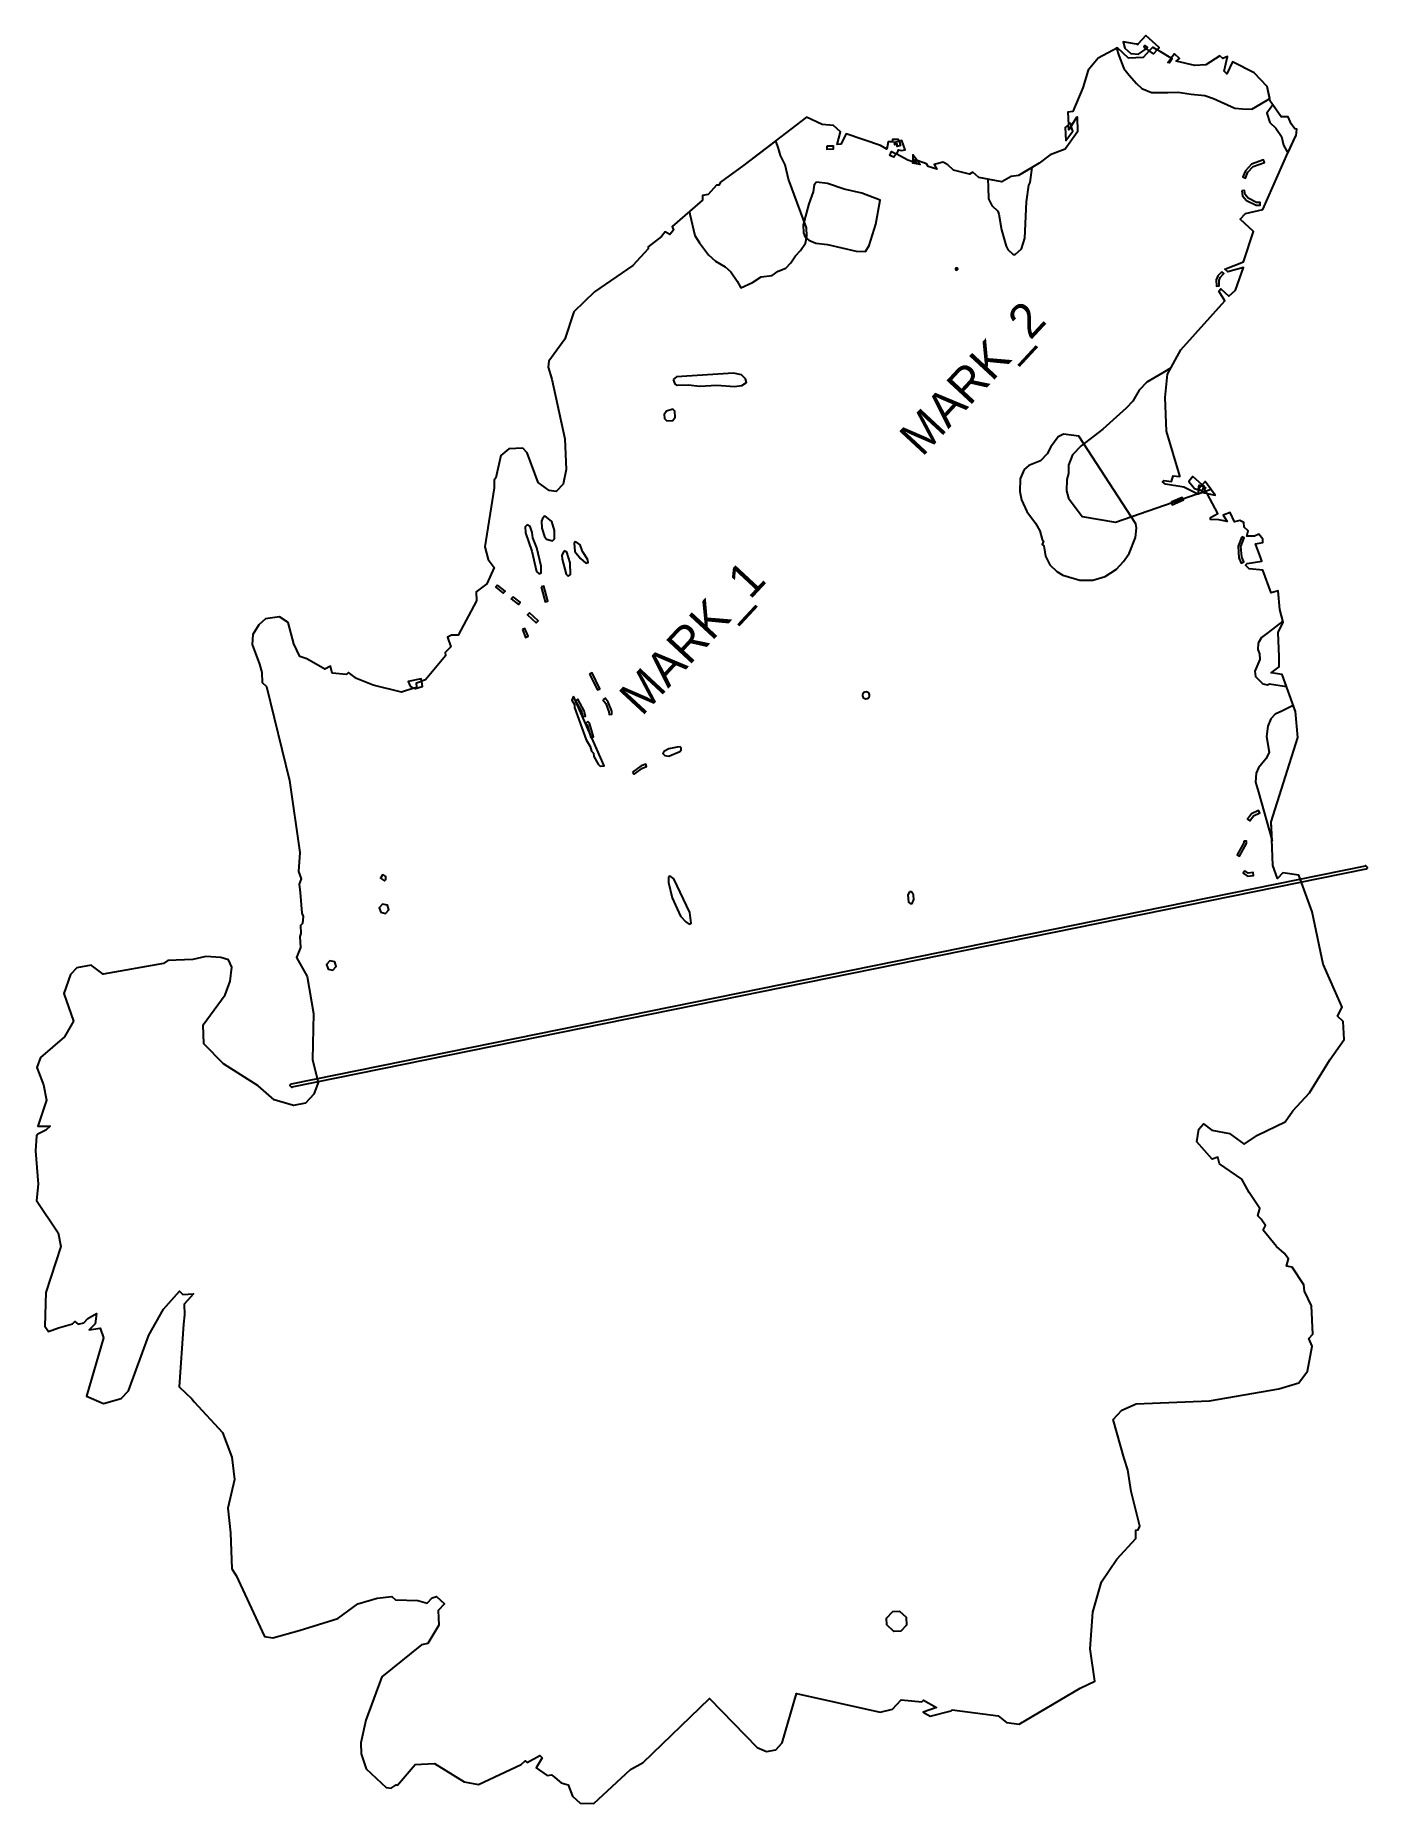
# Model space of a CAD drawing. Extents: x -3215 to -1287, y -990 to 1569.
import ezdxf
from ezdxf.enums import TextEntityAlignment as Align

# ---------------------------------------------------------------- set-up
doc = ezdxf.new("R2010")
doc.units = 0
doc.header["$MEASUREMENT"] = 0
for name, color, linetype in [('1', 7, 'Continuous'), ('11', 7, 'Continuous'), ('51', 7, 'Continuous'), ('52', 7, 'Continuous'), ('53', 7, 'Continuous'), ('54', 7, 'Continuous'), ('72', 7, 'Continuous')]:
    doc.layers.add(name, color=color, linetype=linetype)

msp = doc.modelspace()

# ---------------------------------------------------------------- linework, layer by layer
at = {"layer": '1', "color": 5}
msp.add_lwpolyline([(-2891.6, 715.5), (-2900.3, 701.8), (-2901.5, 687.1), (-2890.9, 658.9), (-2887.6, 646.9), (-2887.1, 632.2), (-2880.8, 626.3), (-2847.2, 490.5), (-2832.4, 386.1), (-2834.4, 358.6), (-2830.4, 347.9), (-2833.5, 340.3), (-2831.8, 328.6), (-2829.5, 298.5), (-2827.6, 293.4), (-2828.6, 283.5), (-2831.4, 280.5), (-2830.9, 269.1), (-2832.2, 264.9), (-2831.6, 249), (-2837.3, 234.1), (-2821.6, 206.6), (-2812.6, 153.1), (-2814, 86.6), (-2806.1, 53.4), (-2812, 36.6), (-2824.3, 23.4), (-2841.7, 20.3), (-2869.4, 28.4), (-2892.8, 48.8), (-2942.8, 80.7), (-2971.4, 109.5), (-2972.4, 137), (-2940.4, 180.3), (-2933.1, 200.2), (-2931, 220.1), (-2935.8, 230.7), (-2946.5, 234.4), (-2968.3, 236), (-2987.3, 231.5), (-3023.6, 230.1), (-3029.6, 225.6), (-3116.8, 210), (-3134.2, 223.1), (-3155.3, 219.4), (-3164.1, 209.9), (-3173.7, 182), (-3160, 142.4), (-3172.7, 119.4), (-3207.7, 89.4), (-3212.8, 75.1), (-3203.4, 49.9), (-3198.9, 27.7), (-3211.6, -9.6), (-3193.9, -9.5), (-3199.9, -15.4), (-3211.5, -21.5), (-3213.2, -23.8), (-3215.1, -45.5), (-3211.2, -93.7), (-3213.6, -117.4), (-3182, -164), (-3178.4, -184), (-3199.8, -250.6), (-3201.6, -299.2), (-3196, -306.9), (-3181.5, -301.6), (-3161.5, -295.9), (-3158.1, -292.2), (-3153.1, -296.4), (-3144.8, -294.4), (-3139.2, -288.2), (-3126.7, -280.7), (-3128.5, -295.6), (-3137.1, -304.4), (-3121.4, -301.9), (-3116.5, -316.2), (-3141.1, -400.6), (-3116.5, -411), (-3090.7, -403.6), (-3080.5, -392.6), (-3051, -312.3), (-3029.9, -274.7), (-3006.6, -248.3), (-3001.6, -253.1), (-2986.1, -252.4), (-2999.8, -267.5), (-2999.1, -282.8), (-3000.7, -296.2), (-3007.1, -387.1), (-2988.8, -404.1), (-2985.1, -408.8), (-2944.2, -453), (-2930.8, -488.6), (-2926.8, -521.1), (-2936.8, -562.6), (-2932.7, -597.9), (-2930.7, -650.2), (-2924.7, -659.9), (-2883.6, -748.3), (-2871.6, -749.9), (-2833.3, -739.2), (-2777.5, -722), (-2748.5, -700.9), (-2720.4, -692.5), (-2699.4, -690.2), (-2694.2, -695), (-2661.5, -696.2), (-2648.3, -700.1), (-2640.8, -692), (-2634.6, -690.4), (-2623.1, -701), (-2632.1, -710.6), (-2631.2, -731.5), (-2647.1, -758.3), (-2656.4, -760.2), (-2713.6, -806.5), (-2737.1, -869.4), (-2744.3, -902.2), (-2743.8, -917.7), (-2736.6, -939.4), (-2707.3, -966.5), (-2700.3, -967.8), (-2693.1, -962.5), (-2690.9, -963.2), (-2665.4, -933.1), (-2637.4, -932.1), (-2594.7, -958.3), (-2574, -962.4), (-2512.4, -933.2), (-2506.4, -927.9), (-2503.4, -930.4), (-2485.2, -920.2), (-2481.6, -923.5), (-2490.5, -938.3), (-2474.3, -949.3), (-2467.8, -948.4), (-2466.4, -949.9), (-2454.3, -959.8), (-2444, -962.8), (-2437.9, -979.1), (-2426.9, -989.3), (-2407, -989.9), (-2353.8, -940.6), (-2335.5, -930.2), (-2239.6, -837.9), (-2170.9, -908.9), (-2157.3, -914.7), (-2143.9, -912.1), (-2134.4, -901.8), (-2113.7, -830.8), (-1992.7, -857.4), (-1974.9, -853.4), (-1962.4, -839.8), (-1932.5, -842.7), (-1930.2, -840), (-1911.3, -851), (-1930.3, -857.8), (-1920.3, -863.5), (-1890.1, -855.9), (-1888.5, -854.2), (-1822.2, -862.8), (-1810, -872.6), (-1791.5, -874.8), (-1703.5, -822.8), (-1682.1, -812.8), (-1689, -766.1), (-1685.1, -713), (-1672.3, -669), (-1650.5, -636), (-1622.7, -606.1), (-1622.9, -594.3), (-1619.5, -593.9), (-1617.2, -588.6), (-1629.4, -538.2), (-1634.3, -507.2), (-1639.7, -490.5), (-1655.6, -434), (-1643, -420.5), (-1622.2, -411.3), (-1516.2, -407.3), (-1415.7, -390), (-1387, -381.2), (-1374.2, -364.4), (-1367.7, -328.2), (-1372.4, -316.9), (-1366.9, -310.9), (-1368.5, -269.6), (-1378.5, -248.5), (-1379.6, -239.4), (-1396.7, -213.7), (-1404.7, -212.4), (-1401.9, -201.9), (-1408.3, -193.6), (-1419.1, -183.6), (-1438.5, -160.2), (-1435.2, -153.5), (-1441.2, -144.1), (-1446.3, -139.4), (-1443.3, -128.7), (-1458.9, -105.8), (-1469.5, -86.4), (-1501.8, -64.2), (-1503.9, -54.5), (-1512.4, -57.4), (-1534.7, -32.3), (-1531.8, -13.9), (-1524.9, -6.4), (-1512.7, -15.4), (-1487.2, -20.4), (-1465.8, -35.7), (-1446.8, -22.6), (-1406.7, -3.6), (-1395.4, 12.7), (-1371.6, 38.3), (-1342.3, 86.1), (-1321.2, 115.8), (-1322.9, 141.7), (-1331, 149.3), (-1324.4, 162.6), (-1351.5, 224.9), (-1367.8, 300.3), (-1387.1, 353.5), (-1410.1, 356.9), (-1418, 348.5), (-1424.4, 367.3), (-1426.8, 430.5), (-1388.2, 552.8), (-1391.7, 590.2), (-1411.2, 643.7), (-1426.9, 646.1), (-1415.2, 654.9), (-1415.2, 669.4), (-1416.6, 704.6), (-1409.8, 719.4), (-1414.3, 737.8), (-1416.6, 764.7), (-1426.8, 761.9), (-1439.1, 794.9), (-1458.6, 796.8), (-1464.1, 801.9), (-1461.8, 804.2), (-1440.7, 807.6), (-1442.1, 812.2), (-1449.4, 833), (-1439.1, 834.7), (-1439, 839.7), (-1444.8, 846.6), (-1451, 844.1), (-1462.2, 843.7), (-1460.1, 851.7), (-1466.2, 857), (-1466.5, 863.7), (-1472.3, 866.7), (-1480.1, 864.6), (-1486.5, 878.2), (-1496.3, 874.2), (-1490.7, 865.2), (-1502.9, 867.7), (-1514.7, 867.9), (-1514.8, 871.1), (-1504, 876.5), (-1519.8, 905.5), (-1507.8, 903.4), (-1522.5, 922.9), (-1526.7, 918.3), (-1540.2, 930.4), (-1546.2, 923), (-1537.9, 912.8), (-1532.1, 911.2), (-1531.9, 912.3), (-1529.4, 910.5), (-1532.1, 911.2), (-1532.9, 904.6), (-1553.5, 914.6), (-1580, 919), (-1584, 922.6), (-1582.2, 924.4), (-1571.2, 923.1), (-1568.7, 931), (-1559.3, 930.5), (-1559.1, 931), (-1578.3, 995.7), (-1580.1, 1044.5), (-1577.1, 1078.5), (-1557.9, 1113.5), (-1494.1, 1184.2), (-1502.7, 1198.4), (-1499.8, 1201.7), (-1488.1, 1191.3), (-1478.8, 1199.8), (-1466.9, 1232.7), (-1489.6, 1226.6), (-1494.1, 1230.4), (-1466.9, 1240.9), (-1452.4, 1284.6), (-1471.6, 1302.7), (-1464, 1310.7), (-1438.9, 1316.7), (-1402.8, 1398.6), (-1391.1, 1423.2), (-1390.8, 1423.2), (-1389.7, 1432.7), (-1392.7, 1433.1), (-1398.2, 1440.3), (-1402.5, 1450.9), (-1412.7, 1450.6), (-1428.2, 1473.1), (-1432.8, 1494.5), (-1451.7, 1514.4), (-1482.7, 1530.3), (-1491.1, 1512.7), (-1494.9, 1516.5), (-1490.3, 1538), (-1496.9, 1535.2), (-1501.3, 1538.9), (-1521.6, 1525.7), (-1537.6, 1525.1), (-1564.2, 1531.3), (-1559.5, 1534.9), (-1566.9, 1542), (-1571.8, 1535.6), (-1587.7, 1545.2), (-1591.8, 1547.7), (-1597, 1541.6), (-1603.3, 1546), (-1598.1, 1551.5), (-1591.8, 1547.7), (-1589.2, 1550.9), (-1608.3, 1568.5), (-1620.1, 1555.7), (-1624.6, 1556.5), (-1641.1, 1559.1), (-1638.8, 1549.9), (-1630, 1542.2), (-1619, 1541.1), (-1607.8, 1549.2), (-1610.8, 1551.3), (-1609.8, 1553.7), (-1605.7, 1550.8), (-1607.8, 1549.2), (-1603.3, 1546), (-1612.2, 1536.4), (-1633.2, 1535.6), (-1649.4, 1550.6), (-1677.2, 1535.4), (-1691.9, 1518.2), (-1699.4, 1492.7), (-1713.7, 1458.4), (-1721.3, 1457.6), (-1720.2, 1439.2), (-1724.8, 1435), (-1724.2, 1416.4), (-1714, 1429.9), (-1716.2, 1437.4), (-1719.8, 1431.9), (-1720.2, 1439.2), (-1717.5, 1441.6), (-1716.2, 1437.4), (-1708.1, 1450.1), (-1707.8, 1450.7), (-1707.1, 1429.2), (-1724.8, 1403.8), (-1746.5, 1395.7), (-1762.5, 1383.4), (-1792.6, 1365.6), (-1803, 1364.4), (-1816.9, 1356.4), (-1849.9, 1362.9), (-1858.6, 1370.8), (-1863.3, 1367.5), (-1886.6, 1373.7), (-1894.8, 1381.3), (-1901.5, 1385.3), (-1914.4, 1381.5), (-1910.9, 1375), (-1923.2, 1378.7), (-1925.7, 1382.9), (-1939.4, 1387.4), (-1935, 1381.6), (-1945.3, 1383.4), (-1945.3, 1385.6), (-1940.5, 1384), (-1942.4, 1388.4), (-1939.4, 1387.4), (-1945.6, 1395.6), (-1945.3, 1385.6), (-1952.6, 1388), (-1969.7, 1397), (-1972.8, 1392.3), (-1978.6, 1394.8), (-1976.4, 1400.5), (-1969.7, 1397), (-1966.5, 1401.7), (-1966.4, 1402.9), (-1962.5, 1402.1), (-1956.3, 1402.9), (-1961.6, 1416.4), (-1965.4, 1415.5), (-1963.2, 1409.2), (-1968, 1407.7), (-1968, 1411), (-1970.6, 1412), (-1971.7, 1410.2), (-1972.1, 1413.9), (-1965.4, 1415.5), (-1966.4, 1418.1), (-1974.7, 1417.7), (-1975.1, 1414.7), (-1980.9, 1414.5), (-1983.1, 1403.8), (-1992.3, 1409), (-2041.8, 1425.9), (-2049.8, 1411.1), (-2054.8, 1410.7), (-2050.3, 1428.9), (-2060.4, 1438), (-2076.8, 1439.7), (-2099.5, 1450), (-2190, 1380.9), (-2223.9, 1356.1), (-2226.1, 1352), (-2229.4, 1351.8), (-2241.8, 1338.1), (-2249.9, 1337), (-2249.8, 1330.1), (-2293.8, 1291.9), (-2291.8, 1286.8), (-2297, 1280.4), (-2303.7, 1284.3), (-2308.9, 1277.6), (-2328.5, 1262.4), (-2328.4, 1259.5), (-2350.5, 1235.8), (-2406, 1197.5), (-2436, 1168.6), (-2449, 1128.9), (-2472.2, 1097.2), (-2473.2, 1088.7), (-2467.7, 1071.1), (-2448.9, 984.7), (-2447.2, 940.3), (-2451.6, 919.4), (-2461.4, 908.8), (-2471.7, 909.9), (-2487.5, 921.6), (-2503.5, 964.3), (-2509.9, 971.2), (-2529.8, 970.5), (-2541.4, 960.8), (-2548.6, 928.1), (-2551.4, 925.1), (-2551, 913.7), (-2564.7, 828.3), (-2559.8, 810.2), (-2551, 798.8), (-2561.8, 775.1), (-2577.1, 763.2), (-2576.7, 750.3), (-2603.3, 700.9), (-2612.8, 700.7), (-2618.6, 697.8), (-2614.1, 683.8), (-2622, 675.4), (-2621.8, 670.6), (-2650.5, 636.1), (-2656.5, 634.2), (-2655.6, 626.1), (-2665.1, 622.9), (-2667.7, 624.1), (-2663.3, 625.5), (-2663.7, 631.9), (-2656.5, 634.2), (-2656.9, 637.6), (-2675.7, 633.7), (-2672.9, 626.7), (-2667.7, 624.1), (-2685.5, 618.4), (-2726.5, 628.5), (-2750.4, 638), (-2762, 646.9), (-2765, 643.6), (-2785.5, 645.9), (-2788.2, 655.9), (-2796.4, 651.5), (-2822.1, 666.4), (-2832.4, 669.9), (-2841.1, 688.3), (-2849.1, 718.9), (-2861.7, 727.3), (-2882.1, 724.4)], close=True, dxfattribs=at)
at = {"layer": '11', "color": 5}
for points in [[(-1620.1, 1555.7), (-1619.6, 1555.6), (-1620.7, 1555.1)], [(-1571.8, 1535.6), (-1570.2, 1534.6), (-1573.9, 1528.9), (-1576.4, 1529.5)], [(-1531.9, 912.6), (-1531.9, 912.3), (-1532.1, 912.4)], [(-1531.1, 918.3), (-1528, 916.9), (-1526.7, 918.3), (-1523.9, 915.8), (-1524.2, 915.1), (-1528, 916.9), (-1531.9, 912.6)], [(-1529.4, 910.5), (-1526.2, 909.6), (-1524.2, 915.1), (-1522.2, 914.2), (-1523.2, 911.6), (-1519.8, 905.5), (-1523.2, 906)], [(-1983.4, -721.4), (-1974.6, -711.8), (-1964.7, -711.5), (-1955.1, -720.3), (-1954.7, -731.6), (-1962.9, -740.4), (-1972.8, -740.8), (-1983, -731.3)]]:
    msp.add_lwpolyline(points, close=True, dxfattribs=at)
at = {"layer": '51', "color": 5}
for points in [[(-2016.2, 617.6), (-2017.4, 616.4), (-2018.1, 614.8), (-2018.2, 613), (-2017.6, 611.4), (-2016.6, 610), (-2015.1, 609), (-2013.4, 608.7), (-2011.7, 608.9), (-2010.2, 609.7), (-2009, 610.9), (-2008.3, 612.5), (-2008.2, 614.3), (-2008.8, 615.9), (-2009.8, 617.3), (-2011.3, 618.3), (-2013, 618.6), (-2014.7, 618.4)], [(-2845.5, 50.9), (-2847.1, 49.1), (-2844.2, 46.4), (-2843.4, 47.2), (-1289.6, 362.5), (-1289, 362.7), (-1287.4, 364.4), (-1290.3, 367.2), (-1291.1, 366.3), (-2844.8, 51)]]:
    msp.add_lwpolyline(points, close=True, dxfattribs=at)
at = {"layer": '52', "color": 5}
for points in [[(-2070, 1408), (-2069.9, 1404), (-2060, 1404.4), (-2060.1, 1408.4)], [(-1882.7, 1232.2), (-1883.9, 1230.9), (-1883.4, 1229.2), (-1881.7, 1228.8), (-1880.5, 1230.1), (-1881, 1231.8)], [(-1784.2, 940.5), (-1790.1, 926.9), (-1790.8, 908.4), (-1788.2, 896.5), (-1780.5, 879.8), (-1767.8, 862.6), (-1761.7, 851.5), (-1758.4, 838.9), (-1756.2, 836.9), (-1758.2, 831.8), (-1756, 829.8), (-1753.3, 815), (-1747.2, 802.5), (-1736.9, 793), (-1728.2, 787.7), (-1703.9, 780.1), (-1684.8, 780.1), (-1667.3, 785.7), (-1650.7, 796.3), (-1640.5, 807.3), (-1632.4, 818.9), (-1623.4, 841.9), (-1621.8, 855.4), (-1622.7, 861.7), (-1705.4, 988.8), (-1727.4, 991.5), (-1735, 987.7), (-1745.8, 973.1), (-1751.1, 963), (-1760.6, 952.7), (-1777.4, 946.4)], [(-1571.6, 893.1), (-1570, 889.4), (-1554, 896.4), (-1555.6, 900.1)], [(-2546.5, 773.2), (-2549, 770.1), (-2538, 761.3), (-2535.5, 764.4)], [(-2483.1, 770.8), (-2477.4, 749.1), (-2473.5, 750.1), (-2479.3, 771.8)], [(-2523.9, 756.4), (-2526.4, 753.2), (-2516.2, 745.1), (-2513.7, 748.3)], [(-2500.3, 733.1), (-2503, 730.2), (-2490.5, 718.6), (-2487.8, 721.6)], [(-2510.4, 708.7), (-2505.8, 697.5), (-2502.1, 699.1), (-2506.7, 710.2)], [(-2413.1, 644.3), (-2401.7, 621.4), (-2398.1, 623.2), (-2409.6, 646.1)], [(-2433.6, 605.9), (-2424.6, 589.5), (-2423, 582.8), (-2419.1, 583.7), (-2420.8, 591), (-2430.1, 607.9)], [(-2393.8, 607.1), (-2389.6, 601.9), (-2385.1, 589.9), (-2384.9, 586), (-2380.9, 586.2), (-2381.1, 590.7), (-2386.1, 603.9), (-2390.7, 609.7)], [(-2415.8, 575.7), (-2418.5, 572.7), (-2416.7, 571.1), (-2411.2, 552.7), (-2407.4, 553.8), (-2413.2, 573.3)], [(-2351.2, 502.6), (-2348.8, 499.4), (-2336.7, 508.2), (-2330.6, 510.5), (-2332, 514.2), (-2338.6, 511.8)]]:
    msp.add_lwpolyline(points, close=True, dxfattribs=at)
at = {"layer": '53', "color": 5}
for points in [[(-2712.6, 311.6), (-2717.4, 306.4), (-2715.3, 299.7), (-2708.5, 298.2), (-2703.7, 303.3), (-2705.8, 310)], [(-2788.8, 229.4), (-2793.6, 224.3), (-2791.5, 217.6), (-2784.7, 216.1), (-2779.9, 221.2), (-2782, 227.9)]]:
    msp.add_lwpolyline(points, close=True, dxfattribs=at)
at = {"layer": '54', "color": 5}
for points in [[(-1650.6, 1550), (-1647.2, 1539.2), (-1640.3, 1520.8), (-1632.4, 1511.1), (-1622, 1499), (-1614.2, 1491.8), (-1600.3, 1486.1), (-1576.6, 1485.7), (-1561.6, 1486.3), (-1542.8, 1483.3), (-1522.8, 1481.5), (-1510.2, 1477), (-1479.7, 1463.2), (-1468.5, 1462.4), (-1454.7, 1461.7), (-1432.8, 1474.9), (-1429.1, 1477.1), (-1432.8, 1494.5), (-1451.7, 1514.4), (-1482.7, 1530.3), (-1491.1, 1512.7), (-1494.9, 1516.5), (-1490.3, 1538), (-1496.9, 1535.2), (-1501.3, 1538.9), (-1521.6, 1525.7), (-1537.6, 1525.1), (-1564.2, 1531.3), (-1559.5, 1534.9), (-1566.9, 1542), (-1571.8, 1535.6), (-1587.7, 1545.2), (-1591.8, 1547.7), (-1597, 1541.6), (-1603.3, 1546), (-1598.1, 1551.5), (-1591.8, 1547.7), (-1589.2, 1550.9), (-1608.3, 1568.5), (-1620.1, 1555.7), (-1624.6, 1556.5), (-1641.1, 1559.1), (-1638.8, 1549.9), (-1630, 1542.2), (-1619, 1541.1), (-1607.8, 1549.2), (-1610.8, 1551.3), (-1609.8, 1553.7), (-1605.7, 1550.8), (-1607.8, 1549.2), (-1603.3, 1546), (-1612.2, 1536.4), (-1633.2, 1535.6), (-1649.4, 1550.6)], [(-1424.5, 1467.8), (-1433.3, 1456.2), (-1429.1, 1442.7), (-1420, 1434.3), (-1412.1, 1422.1), (-1409.1, 1409.7), (-1403.8, 1400), (-1402.6, 1398.9), (-1391.1, 1423.2), (-1390.8, 1423.2), (-1389.7, 1432.7), (-1392.7, 1433.1), (-1398.2, 1440.3), (-1402.5, 1450.9), (-1412.7, 1450.6)], [(-2249.9, 1337), (-2249.8, 1330.1), (-2268.8, 1313.6), (-2268.3, 1310), (-2260.9, 1279.1), (-2254.3, 1268.2), (-2241.1, 1251.2), (-2230.8, 1241.6), (-2216.8, 1233.4), (-2209, 1226.2), (-2199.8, 1212.9), (-2194.4, 1203.1), (-2177.3, 1211.2), (-2165.1, 1219.1), (-2149, 1221), (-2140.5, 1227.6), (-2129.4, 1231.7), (-2122.2, 1239.5), (-2115.1, 1249.7), (-2108, 1257.5), (-2100.9, 1267.7), (-2098.7, 1277.8), (-2099.2, 1290.2), (-2125.5, 1360.3), (-2130.1, 1381.3), (-2136.8, 1394.8), (-2139.7, 1404.7), (-2143.8, 1415.7), (-2143.9, 1416.1), (-2190, 1380.9), (-2223.9, 1356.1), (-2226.1, 1352), (-2229.4, 1351.8), (-2241.8, 1338.1)], [(-1455.2, 1382.1), (-1463.9, 1372.7), (-1468, 1363.8), (-1464.3, 1362.1), (-1460.5, 1370.4), (-1452.9, 1378.7), (-1436.6, 1384.8), (-1438, 1388.5)], [(-1836.8, 1360.3), (-1836.4, 1349), (-1835.8, 1332), (-1831.1, 1322.3), (-1822.3, 1314.1), (-1820.8, 1309.9), (-1817.1, 1287.4), (-1810.5, 1263.6), (-1808.2, 1258.8), (-1800.2, 1251.3), (-1797.3, 1251.4), (-1788.4, 1259.5), (-1783.4, 1275.3), (-1781.1, 1327.7), (-1777.8, 1351.9), (-1775.8, 1355.5), (-1772.8, 1377.4), (-1792.6, 1365.6), (-1803, 1364.4), (-1816.9, 1356.4)], [(-2085, 1355.9), (-2088.4, 1352.2), (-2089.5, 1342.3), (-2095.9, 1325), (-2103.9, 1294.3), (-2103.5, 1283), (-2101.1, 1276.7), (-2096, 1272), (-2086, 1268.1), (-2068.9, 1265.9), (-2027.5, 1256.2), (-2014, 1256), (-2008.7, 1264.6), (-1999.2, 1295.4), (-1992.8, 1330.3), (-2019.3, 1340), (-2045, 1346.1), (-2068.7, 1354.4)], [(-1469.5, 1343.5), (-1468.5, 1336.6), (-1462.7, 1329.7), (-1448.9, 1322.7), (-1442.7, 1322.9), (-1442.8, 1326.9), (-1448, 1326.7), (-1460.1, 1332.9), (-1464.7, 1338.3), (-1465.6, 1344.1)], [(-1498.5, 1226.6), (-1504.2, 1220.4), (-1506.4, 1214.6), (-1506.1, 1205.7), (-1502.1, 1205.9), (-1502.4, 1214), (-1500.7, 1218.3), (-1495.6, 1223.8)], [(-2292.2, 1070.7), (-2289.9, 1064.4), (-2286.2, 1062.4), (-2270.7, 1063), (-2253.6, 1060.8), (-2228.9, 1062.5), (-2203.4, 1060.6), (-2192.8, 1061.7), (-2185.9, 1066.2), (-2187.5, 1071.8), (-2193.4, 1077.2), (-2204.8, 1079.6), (-2287.4, 1074.4)], [(-1702, 974.8), (-1714.2, 961.6), (-1720, 946.5), (-1720.3, 934.4), (-1722.8, 925.9), (-1722.9, 909.6), (-1720.4, 899.1), (-1700.5, 872.2), (-1652.2, 864.4), (-1533.8, 905), (-1553.5, 914.6), (-1580, 919), (-1584, 922.6), (-1582.2, 924.4), (-1571.2, 923.1), (-1568.7, 931), (-1559.3, 930.5), (-1559.1, 931), (-1578.3, 995.7), (-1580.1, 1044.5), (-1577.1, 1078.5), (-1572.6, 1086.8), (-1583.6, 1080.4), (-1607.1, 1066.8), (-1618, 1055.1), (-1627.3, 1039.1), (-1636.8, 1028.9), (-1670.3, 998.6)], [(-2301.8, 1025), (-2305.2, 1020), (-2305, 1014.3), (-2301.3, 1010.9), (-2292.8, 1011.2), (-2289.5, 1016.3), (-2289.8, 1024.8), (-2292.7, 1027.5)], [(-1540.2, 930.4), (-1546.2, 923), (-1537.9, 912.8), (-1532.1, 911.2), (-1531.9, 912.3), (-1529.4, 910.5), (-1532.1, 911.2), (-1532.8, 905.4), (-1514.1, 911.8), (-1522.5, 922.9), (-1526.7, 918.3)], [(-2478, 873.3), (-2481.4, 869.7), (-2482.6, 865.4), (-2482.2, 855.5), (-2478.3, 843.6), (-2475.3, 839.5), (-2466.7, 837), (-2464, 839.9), (-2463.7, 852), (-2467.7, 865.2)], [(-2503.7, 860.4), (-2506.4, 857.4), (-2506.1, 848.9), (-2496.6, 822.4), (-2489.8, 792.9), (-2486.1, 789.5), (-2483.4, 791.1), (-2483, 800.3), (-2489.7, 826.9), (-2495.2, 841.6), (-2496.2, 849.3), (-2499.3, 857.7)], [(-2449.9, 822.8), (-2453.2, 816.3), (-2453, 810.6), (-2447.2, 788.9), (-2444.2, 786.2), (-2440.8, 788.4), (-2441.4, 805.4), (-2446.3, 820.8)], [(-2433.4, 836.1), (-2435.4, 833.9), (-2434.3, 821.9), (-2426.1, 811.6), (-2418.8, 804.8), (-2415.3, 805.7), (-2416.2, 810.6), (-2423.6, 821.6), (-2426.8, 831.4)], [(-1469.6, 842.8), (-1474.9, 829.4), (-1473.6, 812.4), (-1470.3, 805.1), (-1466.7, 806.8), (-1469.6, 813.4), (-1470.9, 828.8), (-1465.9, 841.3)], [(-1441.1, 697.3), (-1445.7, 689.3), (-1446.1, 680.1), (-1443.7, 673.9), (-1443.4, 665.4), (-1450.5, 648.8), (-1449.5, 641.1), (-1439.2, 630.2), (-1432.1, 629), (-1429.3, 630.5), (-1405, 626.6), (-1411.2, 643.7), (-1426.9, 646.1), (-1415.2, 654.9), (-1415.2, 669.4), (-1416.6, 704.6), (-1409.8, 719.4), (-1410.2, 721.1), (-1431.4, 704.7)], [(-2436.3, 612.4), (-2438.9, 606.6), (-2435.1, 600.4), (-2435, 596.2), (-2418.3, 549.4), (-2412.3, 539.7), (-2410.6, 532.7), (-2407.7, 530), (-2406.8, 525.1), (-2400.7, 514), (-2397.8, 511.2), (-2392.1, 511.5)], [(-1421.3, 586.2), (-1427.4, 579.6), (-1432, 568.9), (-1433.5, 553.9), (-1429.8, 531.4), (-1434.4, 522.1), (-1445.3, 508.9), (-1448.5, 501), (-1449.4, 488.2), (-1445.4, 473.5), (-1425.7, 403), (-1426.8, 430.5), (-1388.2, 552.8), (-1391.7, 590.2), (-1394.9, 598.8), (-1411.6, 590.9)], [(-2305.9, 532.4), (-2307.2, 529.5), (-2304.3, 526.8), (-2298.6, 525.6), (-2282.6, 532.6), (-2280.5, 534.8), (-2280.6, 537.6), (-2282.1, 539), (-2286.3, 538.8), (-2298.3, 536.2)], [(-1455.3, 442.3), (-1461, 434.6), (-1457.8, 432.2), (-1452.7, 439.1), (-1443.4, 443.5), (-1445.1, 447.1)], [(-1466.6, 402.7), (-1466.5, 400.4), (-1476.2, 382.8), (-1472.7, 380.9), (-1462.5, 399.5), (-1462.6, 402.8)], [(-1465.3, 359.8), (-1467.6, 356.5), (-1461.2, 352), (-1452.7, 353.1), (-1453.2, 357.1), (-1460.2, 356.2)], [(-2712.4, 354.3), (-2715.8, 349.2), (-2710, 345.2), (-2707.9, 347.4), (-2708.1, 351.7)], [(-2297, 352.3), (-2299, 350.1), (-2298.8, 343), (-2293.7, 320.6), (-2281.4, 294.1), (-2274, 285.9), (-2268.9, 282.6), (-2266.1, 284.1), (-2268.1, 299.6), (-2291.2, 348.3)], [(-1950.1, 329.3), (-1952.8, 324.9), (-1951.7, 314.4), (-1949.5, 312.3), (-1946.6, 312.4), (-1944, 318.2), (-1944.3, 325.2), (-1947.3, 329.4)]]:
    msp.add_lwpolyline(points, close=True, dxfattribs=at)

# ---------------------------------------------------------------- texts
at = {"layer": '72', "color": 5}
for s, p in [('MARK_2', (-1921, 947.4)), ('MARK_1', (-2326.5, 572))]:
    msp.add_text(s, height=50, rotation=47.1578, dxfattribs=at).set_placement(p, align=Align.BOTTOM_LEFT)

doc.saveas('drawing.dxf')
